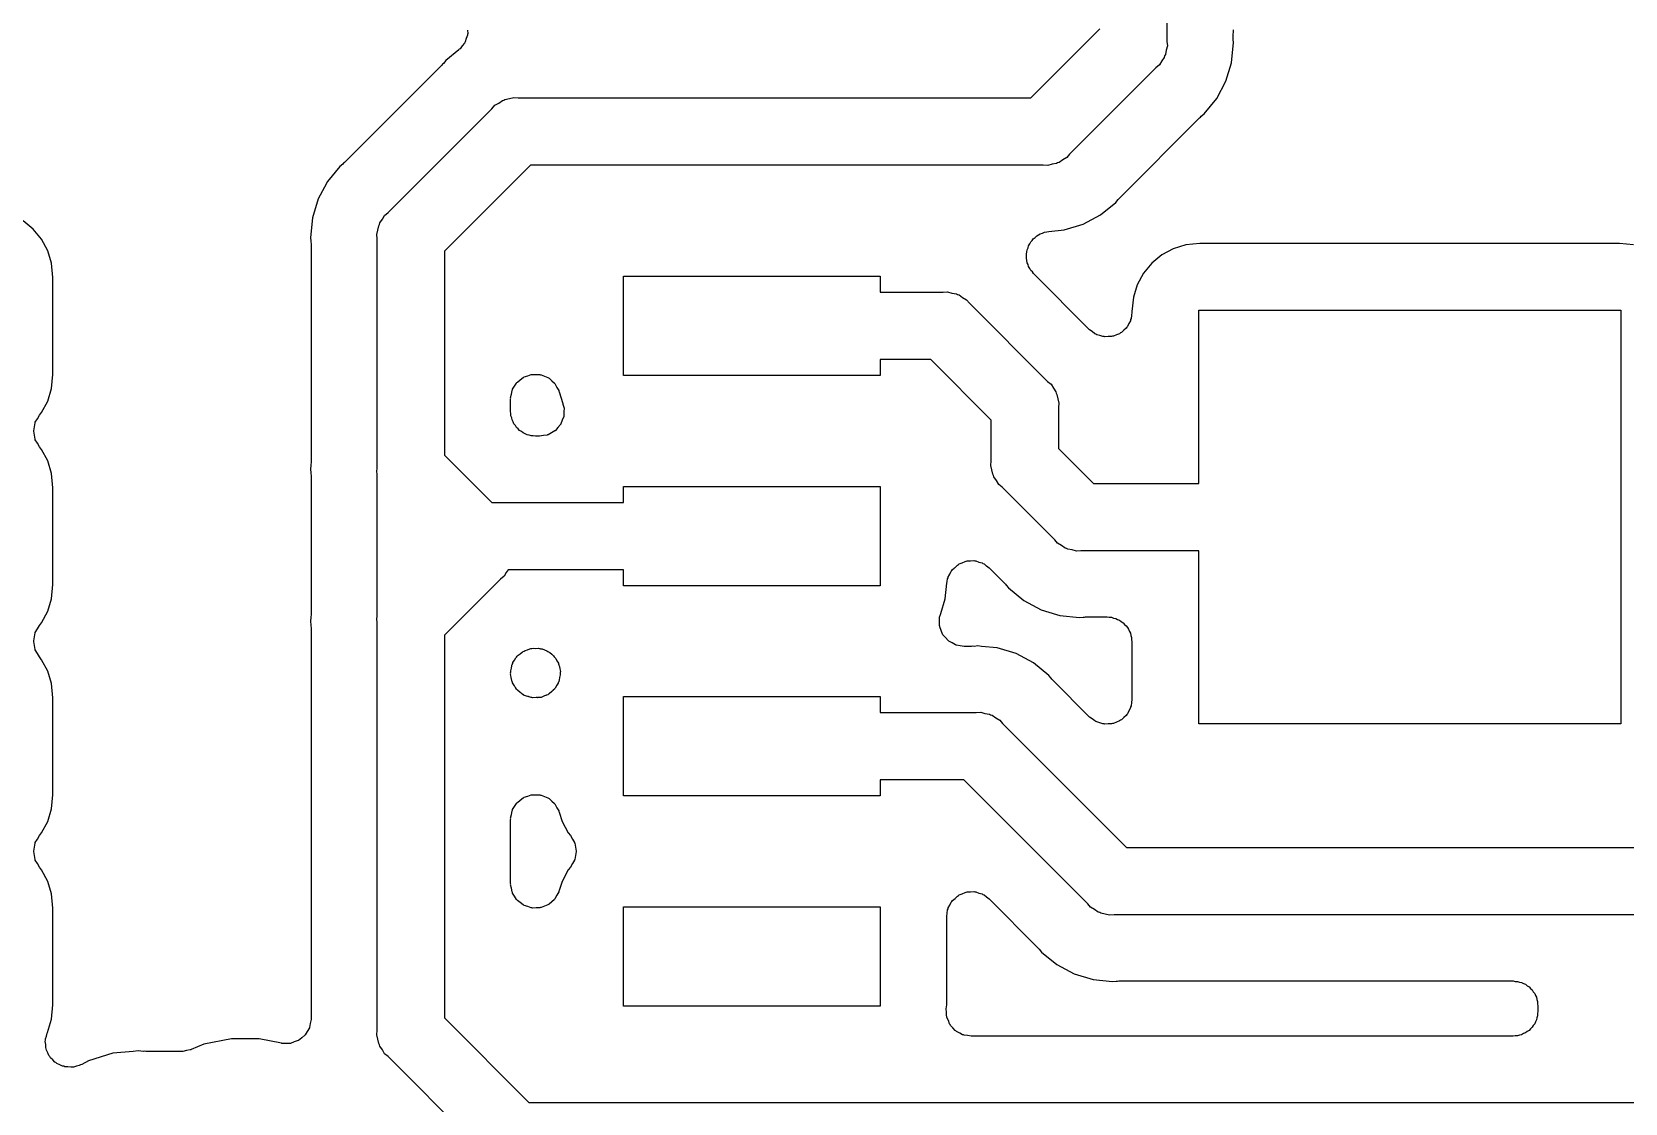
# Model space of a CAD drawing. Extents: x 91 to 190.2, y -113.9 to -59.9.
# Drawn here: x 120.95 to 130.58, y -74.74 to -68.27 of the extents above; entities that cross this region are included whole.
import ezdxf

# ---------------------------------------------------------------- set-up
doc = ezdxf.new("R2010")
doc.units = 0
doc.header["$MEASUREMENT"] = 0
doc.layers.add('BLACK', color=7, linetype='CONTINUOUS')

msp = doc.modelspace()

# ---------------------------------------------------------------- linework, layer by layer
at = {"layer": 'BLACK', "linetype": 'CONTINUOUS'}
for p, q in [((127.808, -67.73), (127.808, -68.3261)), ((123.564, -68.3372), (123.55, -68.3533)), ((123.566, -68.3326), (123.564, -68.3372)), ((123.569, -68.3286), (123.566, -68.3326)), ((123.575, -68.3083), (123.569, -68.3286)), ((123.582, -68.2884), (123.575, -68.3083)), ((123.583, -68.2835), (123.582, -68.2884)), ((123.583, -68.2576), (123.584, -68.2787)), ((123.584, -68.2787), (123.583, -68.2835)), ((126.986, -68.6668), (127.402, -68.2508)), ((127.808, -68.3261), (127.811, -68.353)), ((128.199, -68.4533), (128.211, -68.335)), ((128.208, -68.2827), (128.21, -68.2697)), ((128.208, -68.298), (128.208, -68.2827)), ((128.209, -68.3053), (128.208, -68.298)), ((128.209, -68.3127), (128.209, -68.3053)), ((128.211, -68.335), (128.209, -68.3127)), ((128.21, -68.2697), (128.21, -68.2566)), ((123.53, -68.3767), (123.451, -68.4414)), ((123.533, -68.373), (123.53, -68.3767)), ((123.538, -68.3703), (123.533, -68.373)), ((123.55, -68.3533), (123.538, -68.3703)), ((127.792, -68.4222), (127.777, -68.4443)), ((127.794, -68.4134), (127.792, -68.4222)), ((127.799, -68.4056), (127.794, -68.4134)), ((127.804, -68.379), (127.799, -68.4056)), ((127.811, -68.353), (127.804, -68.379)), ((123.427, -68.4696), (122.84, -69.0573)), ((123.432, -68.4636), (123.427, -68.4696)), ((123.437, -68.4587), (123.432, -68.4636)), ((123.451, -68.4414), (123.437, -68.4587)), ((127.742, -68.4849), (127.22, -69.0074)), ((127.763, -68.4676), (127.742, -68.4849)), ((127.777, -68.4443), (127.763, -68.4676)), ((128.165, -68.5669), (128.199, -68.4557)), ((128.199, -68.4557), (128.199, -68.4533)), ((128.199, -68.4557), (128.199, -68.4557)), ((128.109, -68.6717), (128.165, -68.5669)), ((123.73, -68.7326), (123.747, -68.7119)), ((123.747, -68.7119), (123.771, -68.6985)), ((123.771, -68.6985), (123.793, -68.683)), ((123.793, -68.683), (123.802, -68.6806)), ((123.802, -68.6806), (123.809, -68.6761)), ((123.809, -68.6761), (123.836, -68.6714)), ((123.836, -68.6714), (123.862, -68.6645)), ((123.862, -68.6645), (123.889, -68.6668)), ((123.889, -68.6668), (126.986, -68.6668)), ((128.034, -68.7636), (128.109, -68.6717)), ((123.103, -69.36), (123.73, -68.7326)), ((127.523, -69.2704), (128.005, -68.7877)), ((128.005, -68.7877), (128.011, -68.7834)), ((128.011, -68.7834), (128.016, -68.7778)), ((128.016, -68.7778), (128.034, -68.7636)), ((127.22, -69.0074), (127.203, -69.0281)), ((122.811, -69.0814), (122.736, -69.1733)), ((122.829, -69.0672), (122.811, -69.0814)), ((122.834, -69.0616), (122.829, -69.0672)), ((122.84, -69.0573), (122.834, -69.0616)), ((123.964, -69.0732), (123.443, -69.5942)), ((127.061, -69.0732), (123.964, -69.0732)), ((127.088, -69.0755), (127.061, -69.0732)), ((127.114, -69.0686), (127.088, -69.0755)), ((127.141, -69.0639), (127.114, -69.0686)), ((127.148, -69.0594), (127.141, -69.0639)), ((127.157, -69.057), (127.148, -69.0594)), ((127.179, -69.0415), (127.157, -69.057)), ((127.203, -69.0281), (127.179, -69.0415)), ((122.719, -69.2059), (122.68, -69.278)), ((122.736, -69.1733), (122.719, -69.2059)), ((122.719, -69.2059), (122.719, -69.2059)), ((122.68, -69.278), (122.646, -69.3917)), ((127.407, -69.374), (127.499, -69.2986)), ((127.499, -69.2986), (127.513, -69.2813)), ((127.513, -69.2813), (127.518, -69.2764)), ((127.518, -69.2764), (127.523, -69.2704)), ((122.646, -69.3917), (122.634, -69.51)), ((123.053, -69.4228), (123.068, -69.4007)), ((123.068, -69.4007), (123.082, -69.3774)), ((123.082, -69.3774), (123.103, -69.36)), ((127.302, -69.43), (127.407, -69.374)), ((120.959, -69.4608), (120.898, -69.4108)), ((121.009, -69.5217), (120.959, -69.4608)), ((123.034, -69.492), (123.041, -69.466)), ((123.037, -69.5189), (123.034, -69.492)), ((123.041, -69.466), (123.046, -69.4394)), ((123.046, -69.4394), (123.051, -69.4316)), ((123.051, -69.4316), (123.053, -69.4228)), ((127.022, -69.5002), (127.033, -69.495)), ((127.033, -69.495), (127.043, -69.4878)), ((127.043, -69.4878), (127.057, -69.4841)), ((127.057, -69.4841), (127.069, -69.4782)), ((127.069, -69.4782), (127.082, -69.4771)), ((127.082, -69.4771), (127.094, -69.4738)), ((127.094, -69.4738), (127.188, -69.4645)), ((127.188, -69.4645), (127.302, -69.43)), ((121.046, -69.5912), (121.009, -69.5217)), ((121.069, -69.6666), (121.046, -69.5912)), ((122.634, -69.51), (122.636, -69.5323)), ((122.636, -69.5323), (122.636, -69.5397)), ((122.636, -69.5397), (122.637, -69.547)), ((122.637, -69.547), (122.637, -70.873)), ((123.037, -70.9011), (123.037, -69.5189)), ((123.443, -69.5942), (123.443, -70.8258)), ((126.962, -69.5981), (126.963, -69.5843)), ((126.963, -69.5843), (126.969, -69.5731)), ((126.969, -69.5731), (126.972, -69.5612)), ((126.972, -69.5612), (126.979, -69.5497)), ((126.979, -69.5497), (126.985, -69.537)), ((126.985, -69.537), (126.994, -69.5283)), ((126.994, -69.5283), (127.001, -69.5182)), ((127.001, -69.5182), (127.012, -69.5101)), ((127.012, -69.5101), (127.022, -69.5002)), ((127.846, -69.5787), (127.777, -69.6158)), ((127.922, -69.5558), (127.846, -69.5787)), ((128.007, -69.5473), (127.922, -69.5558)), ((130.543, -69.5473), (128.007, -69.5473)), ((130.628, -69.5558), (130.543, -69.5473)), ((121.078, -69.7524), (121.069, -69.6666)), ((126.959, -69.6116), (126.962, -69.5981)), ((126.96, -69.6239), (126.959, -69.6116)), ((126.959, -69.6362), (126.96, -69.6239)), ((126.962, -69.6496), (126.959, -69.6362)), ((126.964, -69.6635), (126.962, -69.6496)), ((126.969, -69.6746), (126.964, -69.6635)), ((126.972, -69.6865), (126.969, -69.6746)), ((126.98, -69.6979), (126.972, -69.6865)), ((127.716, -69.6658), (127.666, -69.7267)), ((127.777, -69.6158), (127.716, -69.6658)), ((121.078, -70.3376), (121.078, -69.7524)), ((124.525, -70.345), (124.525, -69.745)), ((124.525, -69.745), (126.075, -69.745)), ((126.075, -69.745), (126.075, -69.8418)), ((126.986, -69.7104), (126.98, -69.6979)), ((126.995, -69.7191), (126.986, -69.7104)), ((127.002, -69.7291), (126.995, -69.7191)), ((127.341, -70.0682), (127.002, -69.7291)), ((127.666, -69.7267), (127.629, -69.7962)), ((126.075, -69.8418), (126.456, -69.8418)), ((126.456, -69.8418), (126.483, -69.8395)), ((126.483, -69.8395), (126.509, -69.8464)), ((126.509, -69.8464), (126.536, -69.8511)), ((126.536, -69.8511), (126.543, -69.8556)), ((126.543, -69.8556), (126.552, -69.858)), ((126.552, -69.858), (126.574, -69.8735)), ((126.574, -69.8735), (126.598, -69.8869)), ((127.606, -69.8716), (127.597, -69.9574)), ((127.629, -69.7962), (127.606, -69.8716)), ((126.598, -69.8869), (126.615, -69.9076)), ((126.615, -69.9076), (127.087, -70.38)), ((127.597, -69.9622), (127.594, -69.9815)), ((127.597, -69.9574), (127.597, -69.9622)), ((128, -70.9968), (128, -69.95)), ((128, -69.95), (130.55, -69.95)), ((130.55, -69.95), (130.55, -72.45)), ((127.357, -70.0795), (127.341, -70.0682)), ((127.547, -70.0712), (127.533, -70.085)), ((127.562, -70.0586), (127.547, -70.0712)), ((127.566, -70.0529), (127.562, -70.0586)), ((127.57, -70.0482), (127.566, -70.0529)), ((127.578, -70.0304), (127.57, -70.0482)), ((127.588, -70.0135), (127.578, -70.0304)), ((127.589, -70.007), (127.588, -70.0135)), ((127.592, -70.001), (127.589, -70.007)), ((127.594, -69.9815), (127.592, -70.001)), ((127.372, -70.0921), (127.357, -70.0795)), ((127.379, -70.0943), (127.372, -70.0921)), ((127.384, -70.0981), (127.379, -70.0943)), ((127.403, -70.1032), (127.384, -70.0981)), ((127.421, -70.1099), (127.403, -70.1032)), ((127.428, -70.1099), (127.421, -70.1099)), ((127.434, -70.1116), (127.428, -70.1099)), ((127.454, -70.1099), (127.434, -70.1116)), ((127.473, -70.1099), (127.454, -70.1099)), ((127.48, -70.1076), (127.473, -70.1099)), ((127.486, -70.107), (127.48, -70.1076)), ((127.504, -70.0988), (127.486, -70.107)), ((127.522, -70.0921), (127.504, -70.0988)), ((127.527, -70.0878), (127.522, -70.0921)), ((127.533, -70.085), (127.527, -70.0878)), ((126.381, -70.2482), (126.075, -70.2482)), ((126.075, -70.2482), (126.075, -70.345)), ((126.747, -70.6142), (126.381, -70.2482)), ((121.069, -70.4234), (121.078, -70.3376)), ((123.901, -70.3708), (123.918, -70.3567)), ((123.918, -70.3567), (123.922, -70.3553)), ((123.922, -70.3553), (123.925, -70.3528)), ((123.925, -70.3528), (123.946, -70.3464)), ((123.946, -70.3464), (123.967, -70.3389)), ((123.967, -70.3389), (123.971, -70.3389)), ((123.971, -70.3389), (123.975, -70.3377)), ((123.975, -70.3377), (123.997, -70.3389)), ((123.997, -70.3389), (124.019, -70.3389)), ((124.019, -70.3389), (124.023, -70.3403)), ((124.023, -70.3403), (124.027, -70.3405)), ((124.027, -70.3405), (124.048, -70.3491)), ((124.048, -70.3491), (124.068, -70.3567)), ((124.068, -70.3567), (124.071, -70.3593)), ((124.071, -70.3593), (124.075, -70.361)), ((124.075, -70.361), (124.091, -70.376)), ((126.075, -70.345), (124.525, -70.345)), ((121.046, -70.4988), (121.069, -70.4234)), ((123.843, -70.4784), (123.848, -70.457)), ((123.848, -70.457), (123.852, -70.4353)), ((123.852, -70.4353), (123.854, -70.4317)), ((123.854, -70.4317), (123.855, -70.4277)), ((123.855, -70.4277), (123.867, -70.4092)), ((123.867, -70.4092), (123.878, -70.3902)), ((123.878, -70.3902), (123.881, -70.3875)), ((123.881, -70.3875), (123.884, -70.384)), ((123.884, -70.384), (123.901, -70.3708)), ((124.091, -70.376), (124.108, -70.3902)), ((124.108, -70.3902), (124.11, -70.3937)), ((124.11, -70.3937), (124.113, -70.3966)), ((124.113, -70.3966), (124.123, -70.4162)), ((124.123, -70.4162), (124.134, -70.4353)), ((124.134, -70.4353), (124.135, -70.4393)), ((124.135, -70.4393), (124.137, -70.443)), ((124.137, -70.443), (124.158, -70.513)), ((127.087, -70.38), (127.108, -70.3974)), ((127.108, -70.3974), (127.122, -70.4207)), ((127.122, -70.4207), (127.137, -70.4428)), ((127.137, -70.4428), (127.139, -70.4516)), ((127.139, -70.4516), (127.144, -70.4594)), ((127.144, -70.4594), (127.149, -70.486)), ((121.009, -70.5683), (121.046, -70.4988)), ((123.844, -70.4825), (123.843, -70.4784)), ((123.843, -70.4866), (123.844, -70.4825)), ((123.843, -70.5618), (123.843, -70.4866)), ((124.158, -70.513), (124.159, -70.5182)), ((124.159, -70.5182), (124.165, -70.5358)), ((124.165, -70.5358), (124.165, -70.5382)), ((124.165, -70.5382), (124.166, -70.5406)), ((124.166, -70.5406), (124.165, -70.5642)), ((127.149, -70.486), (127.156, -70.512)), ((127.156, -70.512), (127.153, -70.5389)), ((127.153, -70.5389), (127.153, -70.7858)), ((120.962, -70.6784), (120.966, -70.6543)), ((120.966, -70.6543), (120.97, -70.6302)), ((120.97, -70.6302), (120.971, -70.6288)), ((120.971, -70.6272), (120.984, -70.6061)), ((120.971, -70.6288), (120.971, -70.6272)), ((120.984, -70.6061), (120.996, -70.5848)), ((120.996, -70.5848), (121.009, -70.5683)), ((123.845, -70.5747), (123.843, -70.5618)), ((123.845, -70.5878), (123.845, -70.5747)), ((123.85, -70.6002), (123.845, -70.5878)), ((123.852, -70.6131), (123.85, -70.6002)), ((123.859, -70.6245), (123.852, -70.6131)), ((123.863, -70.6368), (123.859, -70.6245)), ((123.872, -70.6469), (123.863, -70.6368)), ((123.878, -70.6582), (123.872, -70.6469)), ((124.145, -70.641), (124.129, -70.6586)), ((124.146, -70.6387), (124.145, -70.641)), ((124.147, -70.6368), (124.146, -70.6387)), ((124.155, -70.6146), (124.147, -70.6368)), ((124.164, -70.5927), (124.155, -70.6146)), ((124.165, -70.5878), (124.164, -70.5902)), ((124.164, -70.5902), (124.164, -70.5927)), ((124.165, -70.5642), (124.165, -70.5878)), ((126.747, -70.8611), (126.747, -70.6142)), ((120.962, -70.68), (120.962, -70.6784)), ((120.962, -70.6816), (120.962, -70.68)), ((120.966, -70.7056), (120.962, -70.6816)), ((120.97, -70.7298), (120.966, -70.7056)), ((120.971, -70.7312), (120.97, -70.7298)), ((120.971, -70.7328), (120.971, -70.7312)), ((120.984, -70.7539), (120.971, -70.7328)), ((123.888, -70.6667), (123.878, -70.6582)), ((123.897, -70.6767), (123.888, -70.6667)), ((123.908, -70.6833), (123.897, -70.6767)), ((123.918, -70.6917), (123.908, -70.6833)), ((123.931, -70.6962), (123.918, -70.6917)), ((123.942, -70.7028), (123.931, -70.6962)), ((123.955, -70.705), (123.942, -70.7028)), ((123.967, -70.7095), (123.955, -70.705)), ((123.98, -70.7095), (123.967, -70.7095)), ((123.993, -70.7118), (123.98, -70.7095)), ((124.017, -70.7118), (123.993, -70.7118)), ((124.041, -70.7077), (124.017, -70.7118)), ((124.064, -70.7044), (124.041, -70.7077)), ((124.066, -70.7032), (124.064, -70.7044)), ((124.069, -70.7028), (124.066, -70.7032)), ((124.089, -70.6909), (124.069, -70.7028)), ((124.11, -70.6798), (124.089, -70.6909)), ((124.112, -70.678), (124.11, -70.6798)), ((124.114, -70.6767), (124.112, -70.678)), ((124.129, -70.6586), (124.114, -70.6767)), ((120.996, -70.7752), (120.984, -70.7539)), ((121.009, -70.7917), (120.996, -70.7752)), ((121.046, -70.8612), (121.009, -70.7917)), ((123.443, -70.8258), (123.729, -71.1118)), ((127.153, -70.7858), (127.364, -70.9968)), ((121.069, -70.9366), (121.046, -70.8612)), ((121.078, -71.0224), (121.069, -70.9366)), ((122.636, -70.8877), (122.634, -70.91)), ((122.634, -70.91), (122.636, -70.9323)), ((122.637, -70.873), (122.636, -70.8803)), ((122.636, -70.8803), (122.636, -70.8877)), ((122.636, -70.9323), (122.636, -70.9397)), ((122.636, -70.9397), (122.637, -70.947)), ((123.034, -70.928), (123.037, -70.9011)), ((123.037, -70.9367), (123.034, -70.928)), ((123.037, -71.0978), (123.037, -70.9367)), ((126.744, -70.888), (126.747, -70.8611)), ((126.751, -70.914), (126.744, -70.888)), ((126.756, -70.9406), (126.751, -70.914)), ((126.761, -70.9484), (126.756, -70.9406)), ((121.078, -71.6076), (121.078, -71.0224)), ((122.637, -70.947), (122.637, -71.793)), ((124.525, -71.1118), (124.525, -71.015)), ((124.525, -71.015), (126.075, -71.015)), ((126.075, -71.015), (126.075, -71.615)), ((126.763, -70.9572), (126.761, -70.9484)), ((126.778, -70.9793), (126.763, -70.9572)), ((126.792, -71.0026), (126.778, -70.9793)), ((126.813, -71.02), (126.792, -71.0026)), ((127.13, -71.3374), (126.813, -71.02)), ((127.364, -70.9968), (128, -70.9968)), ((123.037, -71.8033), (123.037, -71.0978)), ((123.037, -71.0978), (123.037, -71.0978)), ((123.729, -71.1118), (124.525, -71.1118)), ((127.147, -71.3581), (127.13, -71.3374)), ((127.171, -71.3715), (127.147, -71.3581)), ((127.193, -71.387), (127.171, -71.3715)), ((127.202, -71.3893), (127.193, -71.387)), ((127.209, -71.3939), (127.202, -71.3893)), ((127.236, -71.3986), (127.209, -71.3939)), ((127.262, -71.4055), (127.236, -71.3986)), ((127.289, -71.4032), (127.262, -71.4055)), ((128, -71.4032), (127.289, -71.4032)), ((128, -72.45), (128, -71.4032)), ((123.828, -71.5182), (123.817, -71.5343)), ((124.525, -71.5182), (123.828, -71.5182)), ((124.525, -71.615), (124.525, -71.5182)), ((126.509, -71.5221), (126.513, -71.5164)), ((126.513, -71.5164), (126.522, -71.5084)), ((126.522, -71.5084), (126.523, -71.5078)), ((126.523, -71.5078), (126.524, -71.5067)), ((126.524, -71.5067), (126.528, -71.5038)), ((126.528, -71.5038), (126.542, -71.49)), ((126.542, -71.49), (126.548, -71.4872)), ((126.548, -71.4872), (126.553, -71.4829)), ((126.553, -71.4829), (126.571, -71.4762)), ((126.571, -71.4762), (126.589, -71.468)), ((126.589, -71.468), (126.595, -71.4674)), ((126.595, -71.4674), (126.602, -71.4651)), ((126.602, -71.4651), (126.621, -71.4651)), ((126.621, -71.4651), (126.641, -71.4634)), ((126.641, -71.4634), (126.647, -71.4651)), ((126.647, -71.4651), (126.654, -71.4651)), ((126.654, -71.4651), (126.672, -71.4718)), ((126.672, -71.4718), (126.691, -71.4769)), ((126.691, -71.4769), (126.696, -71.4807)), ((126.696, -71.4807), (126.703, -71.4829)), ((126.703, -71.4829), (126.714, -71.4927)), ((126.714, -71.4927), (126.715, -71.4931)), ((126.715, -71.4931), (126.716, -71.4945)), ((126.716, -71.4945), (126.718, -71.4955)), ((126.718, -71.4955), (126.734, -71.5068)), ((126.734, -71.5068), (126.827, -71.6004)), ((121.069, -71.6934), (121.078, -71.6076)), ((123.782, -71.575), (123.443, -71.9142)), ((123.803, -71.5576), (123.782, -71.575)), ((123.817, -71.5343), (123.803, -71.5576)), ((126.075, -71.615), (124.525, -71.615)), ((126.469, -71.6934), (126.478, -71.6003)), ((126.478, -71.6003), (126.481, -71.5894)), ((126.481, -71.5894), (126.483, -71.574)), ((126.483, -71.574), (126.486, -71.568)), ((126.486, -71.568), (126.487, -71.5615)), ((126.487, -71.5615), (126.492, -71.5531)), ((126.492, -71.5501), (126.497, -71.5441)), ((126.492, -71.5531), (126.492, -71.5501)), ((126.497, -71.5441), (126.505, -71.5268)), ((126.505, -71.5268), (126.509, -71.5221)), ((126.827, -71.6004), (126.832, -71.6064)), ((126.832, -71.6064), (126.837, -71.6113)), ((126.837, -71.6113), (126.851, -71.6286)), ((121.046, -71.7688), (121.069, -71.6934)), ((126.442, -71.783), (126.469, -71.6934)), ((126.851, -71.6286), (126.943, -71.704)), ((126.943, -71.704), (127.048, -71.76)), ((121.009, -71.8383), (121.046, -71.7688)), ((122.636, -71.8077), (122.634, -71.83)), ((122.637, -71.793), (122.636, -71.8003)), ((122.636, -71.8003), (122.636, -71.8077)), ((123.034, -71.812), (123.037, -71.8033)), ((126.434, -71.8106), (126.435, -71.8082)), ((126.435, -71.8058), (126.441, -71.7882)), ((126.435, -71.8082), (126.435, -71.8058)), ((126.441, -71.7882), (126.442, -71.783)), ((127.048, -71.76), (127.14, -71.7879)), ((127.14, -71.7879), (127.14, -71.7879)), ((127.14, -71.7879), (127.162, -71.7945)), ((127.162, -71.7945), (127.28, -71.8061)), ((127.28, -71.8061), (127.302, -71.8039)), ((127.302, -71.8039), (127.31, -71.8045)), ((127.31, -71.8045), (127.317, -71.8032)), ((127.317, -71.8032), (127.447, -71.8032)), ((127.447, -71.8032), (127.46, -71.8055)), ((127.46, -71.8055), (127.473, -71.8055)), ((127.473, -71.8055), (127.486, -71.81)), ((120.966, -71.9243), (120.97, -71.9002)), ((120.97, -71.9002), (120.971, -71.8988)), ((120.971, -71.8972), (120.984, -71.8761)), ((120.971, -71.8988), (120.971, -71.8972)), ((120.984, -71.8761), (120.996, -71.8548)), ((120.996, -71.8548), (121.009, -71.8383)), ((122.634, -71.83), (122.636, -71.8523)), ((122.636, -71.8523), (122.636, -71.8597)), ((122.636, -71.8597), (122.637, -71.867)), ((122.637, -71.867), (122.637, -74.2322)), ((123.037, -71.8389), (123.034, -71.812)), ((123.037, -71.8478), (123.037, -71.8389)), ((123.037, -74.3011), (123.037, -71.8478)), ((123.037, -71.8478), (123.037, -71.8478)), ((126.435, -71.8342), (126.434, -71.8106)), ((126.435, -71.8578), (126.435, -71.8342)), ((126.436, -71.8602), (126.435, -71.8578)), ((126.436, -71.8627), (126.436, -71.8602)), ((126.445, -71.8846), (126.436, -71.8627)), ((126.453, -71.9068), (126.445, -71.8846)), ((127.486, -71.81), (127.499, -71.8122)), ((127.499, -71.8122), (127.51, -71.8188)), ((127.51, -71.8188), (127.522, -71.8233)), ((127.522, -71.8233), (127.532, -71.8317)), ((127.532, -71.8317), (127.544, -71.8383)), ((127.544, -71.8383), (127.552, -71.8483)), ((127.552, -71.8483), (127.562, -71.8568)), ((127.562, -71.8568), (127.569, -71.8681)), ((127.569, -71.8681), (127.577, -71.8782)), ((127.577, -71.8782), (127.582, -71.8905)), ((127.582, -71.8905), (127.588, -71.9019)), ((127.588, -71.9019), (127.591, -71.9148)), ((120.962, -71.9484), (120.966, -71.9243)), ((120.962, -71.95), (120.962, -71.9484)), ((120.962, -71.9516), (120.962, -71.95)), ((120.966, -71.9757), (120.962, -71.9516)), ((120.97, -71.9998), (120.966, -71.9757)), ((120.971, -72.0012), (120.97, -71.9998)), ((120.971, -72.0028), (120.971, -72.0012)), ((123.443, -71.9142), (123.443, -74.2258)), ((123.93, -72.0055), (123.945, -72.0014)), ((123.945, -72.0014), (123.96, -71.9953)), ((123.96, -71.9953), (123.965, -71.995)), ((123.965, -71.995), (123.967, -71.9943)), ((123.967, -71.9943), (123.972, -71.9943)), ((123.972, -71.9943), (123.981, -71.9919)), ((123.981, -71.9919), (123.996, -71.9933)), ((123.996, -71.9933), (124.012, -71.9924)), ((124.012, -71.9924), (124.018, -71.9943)), ((124.018, -71.9943), (124.019, -71.9943)), ((124.019, -71.9943), (124.023, -71.9956)), ((124.023, -71.9956), (124.033, -71.9964)), ((124.033, -71.9964), (124.047, -72.003)), ((126.454, -71.9087), (126.453, -71.9068)), ((126.455, -71.911), (126.454, -71.9087)), ((126.471, -71.9286), (126.455, -71.911)), ((126.486, -71.9467), (126.471, -71.9286)), ((126.488, -71.948), (126.486, -71.9467)), ((126.49, -71.9498), (126.488, -71.948)), ((126.511, -71.9609), (126.49, -71.9498)), ((126.531, -71.9728), (126.511, -71.9609)), ((126.534, -71.9732), (126.531, -71.9728)), ((126.536, -71.9744), (126.534, -71.9732)), ((126.559, -71.9777), (126.536, -71.9744)), ((126.583, -71.9818), (126.559, -71.9777)), ((126.628, -71.9818), (126.583, -71.9818)), ((126.635, -71.9805), (126.628, -71.9818)), ((126.643, -71.9811), (126.635, -71.9805)), ((126.665, -71.9789), (126.643, -71.9811)), ((126.687, -71.9811), (126.665, -71.9789)), ((126.783, -71.9905), (126.687, -71.9811)), ((126.897, -72.025), (126.783, -71.9905)), ((127.591, -71.9148), (127.595, -71.9272)), ((127.595, -71.9272), (127.595, -71.9403)), ((127.595, -71.9403), (127.597, -71.9532)), ((127.597, -71.9532), (127.597, -72.3022)), ((120.984, -72.0239), (120.971, -72.0028)), ((120.996, -72.0452), (120.984, -72.0239)), ((121.009, -72.0617), (120.996, -72.0452)), ((121.046, -72.1312), (121.009, -72.0617)), ((123.85, -72.0978), (123.851, -72.0957)), ((123.85, -72.0999), (123.85, -72.0978)), ((123.851, -72.0957), (123.852, -72.0907)), ((123.852, -72.0907), (123.856, -72.085)), ((123.856, -72.085), (123.857, -72.0787)), ((123.857, -72.0787), (123.867, -72.0643)), ((123.867, -72.0643), (123.874, -72.0514)), ((123.874, -72.0514), (123.876, -72.0491)), ((123.876, -72.0491), (123.878, -72.0456)), ((123.878, -72.0456), (123.883, -72.0414)), ((123.883, -72.0414), (123.887, -72.036)), ((123.887, -72.036), (123.888, -72.0354)), ((123.888, -72.0354), (123.9, -72.0264)), ((123.9, -72.0264), (123.912, -72.0157)), ((123.912, -72.0157), (123.916, -72.014)), ((123.916, -72.014), (123.918, -72.0121)), ((123.918, -72.0121), (123.924, -72.01)), ((123.924, -72.01), (123.93, -72.0055)), ((124.047, -72.003), (124.062, -72.0076)), ((124.062, -72.0076), (124.067, -72.0117)), ((124.067, -72.0117), (124.068, -72.0121)), ((124.068, -72.0121), (124.071, -72.0142)), ((124.071, -72.0142), (124.08, -72.0184)), ((124.08, -72.0184), (124.091, -72.0294)), ((124.091, -72.0294), (124.103, -72.0388)), ((124.103, -72.0388), (124.107, -72.0448)), ((124.107, -72.0448), (124.108, -72.0456)), ((124.108, -72.0456), (124.11, -72.0483)), ((124.11, -72.0483), (124.117, -72.0552)), ((124.117, -72.0552), (124.123, -72.0694)), ((124.123, -72.0694), (124.132, -72.0824)), ((124.132, -72.0824), (124.133, -72.0893)), ((124.133, -72.0893), (124.134, -72.0907)), ((124.134, -72.0907), (124.135, -72.094)), ((124.135, -72.094), (124.139, -72.1024)), ((127.002, -72.081), (126.897, -72.025)), ((127.094, -72.1564), (127.002, -72.081)), ((121.069, -72.2066), (121.046, -72.1312)), ((123.843, -72.142), (123.844, -72.1355)), ((123.843, -72.1434), (123.843, -72.142)), ((123.844, -72.1475), (123.843, -72.1434)), ((123.843, -72.1516), (123.844, -72.1475)), ((123.847, -72.1677), (123.843, -72.1516)), ((123.844, -72.129), (123.848, -72.1128)), ((123.844, -72.1355), (123.844, -72.129)), ((123.848, -72.1809), (123.847, -72.1677)), ((123.848, -72.1128), (123.85, -72.0999)), ((123.851, -72.186), (123.848, -72.1809)), ((123.852, -72.1947), (123.851, -72.186)), ((123.854, -72.1983), (123.852, -72.1947)), ((124.134, -72.1947), (124.131, -72.2001)), ((124.135, -72.1906), (124.134, -72.1947)), ((124.137, -72.1869), (124.135, -72.1906)), ((124.139, -72.1694), (124.137, -72.1849)), ((124.137, -72.1849), (124.137, -72.1869)), ((124.139, -72.1024), (124.14, -72.118)), ((124.143, -72.1543), (124.139, -72.1694)), ((124.14, -72.118), (124.144, -72.1332)), ((124.144, -72.1332), (124.143, -72.1398)), ((124.143, -72.1398), (124.143, -72.142)), ((124.143, -72.142), (124.143, -72.1434)), ((124.143, -72.1434), (124.143, -72.1468)), ((124.143, -72.1468), (124.143, -72.1543)), ((127.108, -72.1737), (127.094, -72.1564)), ((127.113, -72.1786), (127.108, -72.1737)), ((127.118, -72.1846), (127.113, -72.1786)), ((127.341, -72.4082), (127.118, -72.1846)), ((121.078, -72.2924), (121.069, -72.2066)), ((123.855, -72.2023), (123.854, -72.1983)), ((123.866, -72.219), (123.855, -72.2023)), ((123.87, -72.2281), (123.866, -72.219)), ((123.873, -72.2308), (123.87, -72.2281)), ((123.878, -72.2398), (123.873, -72.2308)), ((123.881, -72.2425), (123.878, -72.2398)), ((123.884, -72.246), (123.881, -72.2425)), ((123.901, -72.2592), (123.884, -72.246)), ((123.902, -72.26), (123.901, -72.2592)), ((123.907, -72.2649), (123.902, -72.26)), ((123.909, -72.2659), (123.907, -72.2649)), ((123.918, -72.2733), (123.909, -72.2659)), ((123.922, -72.2747), (123.918, -72.2733)), ((123.925, -72.2772), (123.922, -72.2747)), ((123.946, -72.2836), (123.925, -72.2772)), ((123.951, -72.2852), (123.946, -72.2836)), ((123.954, -72.2869), (123.951, -72.2852)), ((123.956, -72.287), (123.954, -72.2869)), ((123.967, -72.2911), (123.956, -72.287)), ((123.971, -72.2911), (123.967, -72.2911)), ((123.975, -72.2923), (123.971, -72.2911)), ((123.997, -72.2911), (123.975, -72.2923)), ((124.003, -72.2911), (123.997, -72.2911)), ((124.006, -72.2914), (124.003, -72.2911)), ((124.007, -72.2911), (124.006, -72.2914)), ((124.019, -72.2911), (124.007, -72.2911)), ((124.023, -72.2897), (124.019, -72.2911)), ((124.027, -72.2895), (124.023, -72.2897)), ((124.048, -72.2808), (124.027, -72.2895)), ((124.053, -72.2789), (124.048, -72.2808)), ((124.057, -72.2779), (124.053, -72.2789)), ((124.058, -72.2771), (124.057, -72.2779)), ((124.068, -72.2733), (124.058, -72.2771)), ((124.071, -72.2707), (124.068, -72.2733)), ((124.075, -72.269), (124.071, -72.2707)), ((124.091, -72.254), (124.075, -72.269)), ((124.094, -72.252), (124.091, -72.254)), ((124.099, -72.248), (124.094, -72.252)), ((124.1, -72.2473), (124.099, -72.248)), ((124.101, -72.2457), (124.1, -72.2473)), ((124.108, -72.2398), (124.101, -72.2457)), ((124.11, -72.2362), (124.108, -72.2398)), ((124.113, -72.2334), (124.11, -72.2362)), ((124.122, -72.2153), (124.113, -72.2334)), ((124.13, -72.2046), (124.122, -72.2153)), ((124.131, -72.2001), (124.13, -72.2046)), ((124.525, -72.885), (124.525, -72.285)), ((124.525, -72.285), (126.075, -72.285)), ((126.075, -72.285), (126.075, -72.3818)), ((121.078, -72.8776), (121.078, -72.2924)), ((126.075, -72.3818), (126.656, -72.3818)), ((126.656, -72.3818), (126.683, -72.3795)), ((126.683, -72.3795), (126.709, -72.3864)), ((126.709, -72.3864), (126.736, -72.3911)), ((127.578, -72.3704), (127.57, -72.3882)), ((127.588, -72.3535), (127.578, -72.3704)), ((127.589, -72.347), (127.588, -72.3535)), ((127.592, -72.341), (127.589, -72.347)), ((127.594, -72.3214), (127.592, -72.341)), ((127.597, -72.3022), (127.594, -72.3214)), ((126.736, -72.3911), (126.743, -72.3956)), ((126.743, -72.3956), (126.752, -72.398)), ((126.752, -72.398), (126.774, -72.4135)), ((126.774, -72.4135), (126.798, -72.4269)), ((126.798, -72.4269), (126.815, -72.4476)), ((126.815, -72.4476), (127.564, -73.1968)), ((127.357, -72.4195), (127.341, -72.4082)), ((127.372, -72.4321), (127.357, -72.4195)), ((127.379, -72.4343), (127.372, -72.4321)), ((127.384, -72.4381), (127.379, -72.4343)), ((127.403, -72.4432), (127.384, -72.4381)), ((127.421, -72.4499), (127.403, -72.4432)), ((127.428, -72.4499), (127.421, -72.4499)), ((127.434, -72.4516), (127.428, -72.4499)), ((127.454, -72.4499), (127.434, -72.4516)), ((127.473, -72.4499), (127.454, -72.4499)), ((127.48, -72.4476), (127.473, -72.4499)), ((127.486, -72.447), (127.48, -72.4476)), ((127.504, -72.4388), (127.486, -72.447)), ((127.522, -72.4321), (127.504, -72.4388)), ((127.527, -72.4278), (127.522, -72.4321)), ((127.533, -72.425), (127.527, -72.4278)), ((127.547, -72.4112), (127.533, -72.425)), ((127.562, -72.3986), (127.547, -72.4112)), ((127.566, -72.3929), (127.562, -72.3986)), ((127.57, -72.3882), (127.566, -72.3929)), ((130.55, -72.45), (128, -72.45)), ((126.581, -72.7882), (126.075, -72.7882)), ((126.075, -72.7882), (126.075, -72.885)), ((127.33, -73.5374), (126.581, -72.7882)), ((121.046, -73.0388), (121.069, -72.9634)), ((121.069, -72.9634), (121.078, -72.8776)), ((123.855, -72.9677), (123.867, -72.9492)), ((123.867, -72.9492), (123.878, -72.9302)), ((123.878, -72.9302), (123.881, -72.9275)), ((123.881, -72.9275), (123.884, -72.924)), ((123.884, -72.924), (123.901, -72.9108)), ((123.901, -72.9108), (123.918, -72.8967)), ((123.918, -72.8967), (123.922, -72.8953)), ((123.922, -72.8953), (123.925, -72.8928)), ((123.925, -72.8928), (123.946, -72.8864)), ((123.946, -72.8864), (123.967, -72.8789)), ((123.967, -72.8789), (123.971, -72.8789)), ((123.971, -72.8789), (123.975, -72.8777)), ((123.975, -72.8777), (123.997, -72.8789)), ((123.997, -72.8789), (124.019, -72.8789)), ((124.019, -72.8789), (124.023, -72.8803)), ((124.023, -72.8803), (124.027, -72.8805)), ((124.027, -72.8805), (124.048, -72.8891)), ((124.048, -72.8891), (124.068, -72.8967)), ((124.068, -72.8967), (124.071, -72.8993)), ((124.071, -72.8993), (124.075, -72.901)), ((124.075, -72.901), (124.091, -72.916)), ((124.091, -72.916), (124.108, -72.9302)), ((124.108, -72.9302), (124.11, -72.9337)), ((124.11, -72.9337), (124.113, -72.9366)), ((124.113, -72.9366), (124.123, -72.9562)), ((124.123, -72.9562), (124.134, -72.9753)), ((126.075, -72.885), (124.525, -72.885)), ((121.009, -73.1083), (121.046, -73.0388)), ((123.843, -73.0184), (123.848, -72.997)), ((123.844, -73.0225), (123.843, -73.0184)), ((123.843, -73.0266), (123.844, -73.0225)), ((123.843, -73.4134), (123.843, -73.0266)), ((123.848, -72.997), (123.852, -72.9753)), ((123.852, -72.9753), (123.854, -72.9717)), ((123.854, -72.9717), (123.855, -72.9677)), ((124.134, -72.9753), (124.135, -72.9793)), ((124.135, -72.9793), (124.137, -72.983)), ((124.137, -72.983), (124.154, -73.0388)), ((124.154, -73.0388), (124.191, -73.1083)), ((120.971, -73.1672), (120.984, -73.1461)), ((120.984, -73.1461), (120.996, -73.1248)), ((120.996, -73.1248), (121.009, -73.1083)), ((124.191, -73.1083), (124.204, -73.1248)), ((124.204, -73.1248), (124.216, -73.1461)), ((124.216, -73.1461), (124.229, -73.1672)), ((120.962, -73.2184), (120.966, -73.1944)), ((120.962, -73.22), (120.962, -73.2184)), ((120.962, -73.2216), (120.962, -73.22)), ((120.966, -73.2456), (120.962, -73.2216)), ((120.966, -73.1944), (120.97, -73.1702)), ((120.97, -73.2698), (120.966, -73.2456)), ((120.97, -73.1702), (120.971, -73.1688)), ((120.971, -73.1688), (120.971, -73.1672)), ((124.229, -73.1672), (124.229, -73.1688)), ((124.229, -73.1688), (124.23, -73.1702)), ((124.23, -73.1702), (124.234, -73.1944)), ((124.234, -73.2456), (124.23, -73.2698)), ((124.234, -73.1944), (124.238, -73.2184)), ((124.238, -73.2216), (124.234, -73.2456)), ((124.238, -73.2184), (124.238, -73.22)), ((124.238, -73.22), (124.238, -73.2216)), ((127.564, -73.1968), (133.697, -73.1968)), ((120.971, -73.2712), (120.97, -73.2698)), ((120.971, -73.2728), (120.971, -73.2712)), ((120.984, -73.2939), (120.971, -73.2728)), ((120.996, -73.3152), (120.984, -73.2939)), ((121.009, -73.3317), (120.996, -73.3152)), ((121.046, -73.4012), (121.009, -73.3317)), ((124.191, -73.3317), (124.154, -73.4012)), ((124.204, -73.3152), (124.191, -73.3317)), ((124.216, -73.2939), (124.204, -73.3152)), ((124.229, -73.2728), (124.216, -73.2939)), ((124.23, -73.2698), (124.229, -73.2712)), ((124.229, -73.2712), (124.229, -73.2728)), ((121.069, -73.4766), (121.046, -73.4012)), ((123.844, -73.4175), (123.843, -73.4134)), ((123.843, -73.4216), (123.844, -73.4175)), ((123.848, -73.443), (123.843, -73.4216)), ((123.852, -73.4647), (123.848, -73.443)), ((124.154, -73.4012), (124.137, -73.457)), ((121.078, -73.5624), (121.069, -73.4766)), ((123.854, -73.4683), (123.852, -73.4647)), ((123.855, -73.4723), (123.854, -73.4683)), ((123.867, -73.4908), (123.855, -73.4723)), ((123.878, -73.5098), (123.867, -73.4908)), ((123.881, -73.5125), (123.878, -73.5098)), ((123.884, -73.516), (123.881, -73.5125)), ((123.901, -73.5292), (123.884, -73.516)), ((123.918, -73.5433), (123.901, -73.5292)), ((124.071, -73.5407), (124.068, -73.5433)), ((124.075, -73.539), (124.071, -73.5407)), ((124.091, -73.524), (124.075, -73.539)), ((124.108, -73.5098), (124.091, -73.524)), ((124.11, -73.5063), (124.108, -73.5098)), ((124.113, -73.5034), (124.11, -73.5063)), ((124.123, -73.4838), (124.113, -73.5034)), ((124.134, -73.4647), (124.123, -73.4838)), ((124.135, -73.4607), (124.134, -73.4647)), ((124.137, -73.457), (124.135, -73.4607)), ((126.497, -73.5446), (126.505, -73.5268)), ((126.505, -73.5268), (126.509, -73.5221)), ((126.509, -73.5221), (126.513, -73.5164)), ((126.513, -73.5164), (126.528, -73.5038)), ((126.528, -73.5038), (126.542, -73.49)), ((126.542, -73.49), (126.548, -73.4872)), ((126.548, -73.4872), (126.553, -73.4829)), ((126.553, -73.4829), (126.571, -73.4762)), ((126.571, -73.4762), (126.589, -73.468)), ((126.589, -73.468), (126.595, -73.4674)), ((126.595, -73.4674), (126.602, -73.4651)), ((126.602, -73.4651), (126.621, -73.4651)), ((126.621, -73.4651), (126.641, -73.4634)), ((126.641, -73.4634), (126.647, -73.4651)), ((126.647, -73.4651), (126.654, -73.4651)), ((126.654, -73.4651), (126.672, -73.4718)), ((126.672, -73.4718), (126.691, -73.4769)), ((126.691, -73.4769), (126.696, -73.4807)), ((126.696, -73.4807), (126.703, -73.4829)), ((126.703, -73.4829), (126.718, -73.4955)), ((126.718, -73.4955), (126.734, -73.5068)), ((126.734, -73.5068), (127.027, -73.8004)), ((127.347, -73.5581), (127.33, -73.5374)), ((121.078, -74.1476), (121.078, -73.5624)), ((123.922, -73.5447), (123.918, -73.5433)), ((123.925, -73.5472), (123.922, -73.5447)), ((123.946, -73.5536), (123.925, -73.5472)), ((123.967, -73.5611), (123.946, -73.5536)), ((123.971, -73.5611), (123.967, -73.5611)), ((123.975, -73.5623), (123.971, -73.5611)), ((123.997, -73.5611), (123.975, -73.5623)), ((124.019, -73.5611), (123.997, -73.5611)), ((124.023, -73.5597), (124.019, -73.5611)), ((124.027, -73.5595), (124.023, -73.5597)), ((124.048, -73.5509), (124.027, -73.5595)), ((124.068, -73.5433), (124.048, -73.5509)), ((124.525, -74.155), (124.525, -73.555)), ((124.525, -73.555), (126.075, -73.555)), ((126.075, -73.555), (126.075, -74.155)), ((126.478, -73.6128), (126.481, -73.5935)), ((126.478, -74.1476), (126.478, -73.6128)), ((126.481, -73.5935), (126.483, -73.574)), ((126.483, -73.574), (126.486, -73.568)), ((126.486, -73.568), (126.487, -73.5615)), ((126.487, -73.5615), (126.497, -73.5446)), ((127.371, -73.5715), (127.347, -73.5581)), ((127.393, -73.587), (127.371, -73.5715)), ((127.402, -73.5894), (127.393, -73.587)), ((127.409, -73.5939), (127.402, -73.5894)), ((127.436, -73.5986), (127.409, -73.5939)), ((127.462, -73.6055), (127.436, -73.5986)), ((127.489, -73.6032), (127.462, -73.6055)), ((133.773, -73.6032), (127.489, -73.6032)), ((127.027, -73.8004), (127.032, -73.8064)), ((127.032, -73.8064), (127.037, -73.8113)), ((127.037, -73.8113), (127.051, -73.8286)), ((127.051, -73.8286), (127.143, -73.904)), ((127.143, -73.904), (127.248, -73.96)), ((127.248, -73.96), (127.362, -73.9945)), ((127.362, -73.9945), (127.48, -74.0061)), ((127.48, -74.0061), (127.502, -74.0039)), ((127.502, -74.0039), (127.51, -74.0045)), ((127.51, -74.0045), (127.517, -74.0032)), ((127.517, -74.0032), (129.9, -74.0032)), ((129.9, -74.0032), (129.913, -74.0055)), ((129.913, -74.0055), (129.926, -74.0055)), ((129.926, -74.0055), (129.938, -74.01)), ((129.938, -74.01), (129.951, -74.0122)), ((129.951, -74.0122), (129.963, -74.0188)), ((129.963, -74.0188), (129.975, -74.0233)), ((129.975, -74.0233), (129.985, -74.0317)), ((129.985, -74.0317), (129.996, -74.0383)), ((129.996, -74.0383), (130.005, -74.0483)), ((130.005, -74.0483), (130.015, -74.0568)), ((130.015, -74.0568), (130.021, -74.0681)), ((130.021, -74.0681), (130.03, -74.0782)), ((130.03, -74.0782), (130.034, -74.0905)), ((130.034, -74.0905), (130.041, -74.1019)), ((130.041, -74.1019), (130.043, -74.1148)), ((130.043, -74.1148), (130.048, -74.1272)), ((121.069, -74.2334), (121.078, -74.1476)), ((126.075, -74.155), (124.525, -74.155)), ((126.475, -74.1721), (126.478, -74.1476)), ((126.477, -74.1924), (126.475, -74.1721)), ((126.477, -74.2128), (126.477, -74.1924)), ((126.479, -74.2183), (126.477, -74.2128)), ((130.048, -74.2128), (130.043, -74.2252)), ((130.048, -74.1272), (130.048, -74.1403)), ((130.048, -74.1403), (130.05, -74.1532)), ((130.05, -74.1868), (130.048, -74.1997)), ((130.048, -74.1997), (130.048, -74.2128)), ((130.05, -74.1532), (130.05, -74.1868)), ((121.045, -74.3147), (121.069, -74.2334)), ((122.614, -74.3074), (122.602, -74.3286)), ((122.627, -74.2865), (122.614, -74.3074)), ((122.628, -74.2835), (122.627, -74.2849)), ((122.627, -74.2849), (122.627, -74.2865)), ((122.632, -74.2594), (122.628, -74.2835)), ((122.637, -74.2354), (122.632, -74.2594)), ((122.637, -74.2322), (122.637, -74.2338)), ((122.637, -74.2338), (122.637, -74.2354)), ((123.034, -74.328), (123.037, -74.3011)), ((123.443, -74.2258), (123.954, -74.7368)), ((126.479, -74.224), (126.479, -74.2183)), ((126.488, -74.2426), (126.479, -74.224)), ((126.495, -74.2618), (126.488, -74.2426)), ((126.498, -74.2662), (126.495, -74.2618)), ((126.501, -74.2715), (126.498, -74.2662)), ((126.515, -74.2861), (126.501, -74.2715)), ((126.528, -74.3017), (126.515, -74.2861)), ((126.533, -74.3046), (126.528, -74.3017)), ((126.537, -74.3087), (126.533, -74.3046)), ((126.556, -74.3176), (126.537, -74.3087)), ((129.985, -74.3083), (129.975, -74.3167)), ((129.996, -74.3017), (129.985, -74.3083)), ((130.005, -74.2917), (129.996, -74.3017)), ((130.015, -74.2832), (130.005, -74.2917)), ((130.021, -74.2719), (130.015, -74.2832)), ((130.03, -74.2618), (130.021, -74.2719)), ((130.034, -74.2495), (130.03, -74.2618)), ((130.041, -74.2381), (130.034, -74.2495)), ((130.043, -74.2252), (130.041, -74.2381)), ((121.031, -74.3698), (121.033, -74.3617)), ((121.034, -74.3876), (121.031, -74.3698)), ((121.033, -74.3535), (121.038, -74.3364)), ((121.033, -74.3617), (121.033, -74.3535)), ((121.034, -74.4055), (121.034, -74.3876)), ((121.037, -74.4132), (121.034, -74.4055)), ((121.038, -74.3364), (121.042, -74.3188)), ((121.042, -74.3188), (121.045, -74.3147)), ((121.99, -74.3857), (121.913, -74.4176)), ((122.156, -74.3528), (121.99, -74.3857)), ((122.324, -74.3528), (122.156, -74.3528)), ((122.458, -74.3793), (122.324, -74.3528)), ((122.459, -74.3793), (122.458, -74.3793)), ((122.461, -74.3799), (122.459, -74.3793)), ((122.485, -74.3799), (122.461, -74.3799)), ((122.51, -74.3804), (122.485, -74.3799)), ((122.511, -74.3799), (122.51, -74.3804)), ((122.513, -74.3799), (122.511, -74.3799)), ((122.536, -74.3715), (122.513, -74.3799)), ((122.559, -74.3637), (122.536, -74.3715)), ((122.56, -74.3626), (122.559, -74.3637)), ((122.562, -74.3621), (122.56, -74.3626)), ((122.581, -74.3464), (122.562, -74.3621)), ((122.6, -74.3311), (122.581, -74.3464)), ((122.602, -74.3286), (122.6, -74.3296)), ((122.6, -74.3296), (122.6, -74.3311)), ((123.041, -74.354), (123.034, -74.328)), ((123.046, -74.3806), (123.041, -74.354)), ((123.051, -74.3884), (123.046, -74.3806)), ((123.053, -74.3972), (123.051, -74.3884)), ((123.068, -74.4193), (123.053, -74.3972)), ((126.573, -74.3278), (126.556, -74.3176)), ((126.579, -74.3288), (126.573, -74.3278)), ((126.584, -74.3313), (126.579, -74.3288)), ((126.604, -74.3333), (126.584, -74.3313)), ((126.625, -74.3368), (126.604, -74.3333)), ((129.9, -74.3368), (126.625, -74.3368)), ((129.913, -74.3345), (129.9, -74.3368)), ((129.926, -74.3345), (129.913, -74.3345)), ((129.938, -74.33), (129.926, -74.3345)), ((129.951, -74.3278), (129.938, -74.33)), ((129.963, -74.3212), (129.951, -74.3278)), ((129.975, -74.3167), (129.963, -74.3212)), ((121.039, -74.4213), (121.037, -74.4132)), ((121.047, -74.4372), (121.039, -74.4213)), ((121.054, -74.4539), (121.047, -74.4372)), ((121.059, -74.46), (121.054, -74.4539)), ((121.063, -74.4673), (121.059, -74.46)), ((121.077, -74.4793), (121.063, -74.4673)), ((121.089, -74.4927), (121.077, -74.4793)), ((121.096, -74.4966), (121.089, -74.4927)), ((121.102, -74.5021), (121.096, -74.4966)), ((121.119, -74.5088), (121.102, -74.5021)), ((121.293, -74.485), (121.252, -74.507)), ((121.44, -74.4403), (121.293, -74.485)), ((121.562, -74.4283), (121.44, -74.4403)), ((121.593, -74.4252), (121.562, -74.4283)), ((121.562, -74.4283), (121.562, -74.4283)), ((121.562, -74.4283), (121.562, -74.4283)), ((121.624, -74.4283), (121.593, -74.4252)), ((121.632, -74.4277), (121.624, -74.4283)), ((121.639, -74.429), (121.632, -74.4277)), ((121.856, -74.429), (121.639, -74.429)), ((121.859, -74.4284), (121.856, -74.429)), ((121.862, -74.4289), (121.859, -74.4284)), ((121.885, -74.4239), (121.862, -74.4289)), ((121.907, -74.42), (121.885, -74.4239)), ((121.91, -74.4183), (121.907, -74.42)), ((121.913, -74.4176), (121.91, -74.4183)), ((123.082, -74.4426), (123.068, -74.4193)), ((123.103, -74.46), (123.082, -74.4426)), ((123.72, -75.0774), (123.103, -74.46)), ((121.135, -74.5172), (121.119, -74.5088)), ((121.143, -74.5184), (121.135, -74.5172)), ((121.15, -74.5215), (121.143, -74.5184)), ((121.168, -74.5221), (121.15, -74.5215)), ((121.186, -74.5246), (121.168, -74.5221)), ((121.194, -74.5229), (121.186, -74.5246)), ((121.202, -74.5232), (121.194, -74.5229)), ((121.22, -74.5176), (121.202, -74.5232)), ((121.237, -74.5139), (121.22, -74.5176)), ((121.244, -74.5095), (121.237, -74.5139)), ((121.252, -74.507), (121.244, -74.5095)), ((123.954, -74.7368), (131.225, -74.7368))]:
    msp.add_line(p, q, dxfattribs=at)

doc.saveas('drawing.dxf')
